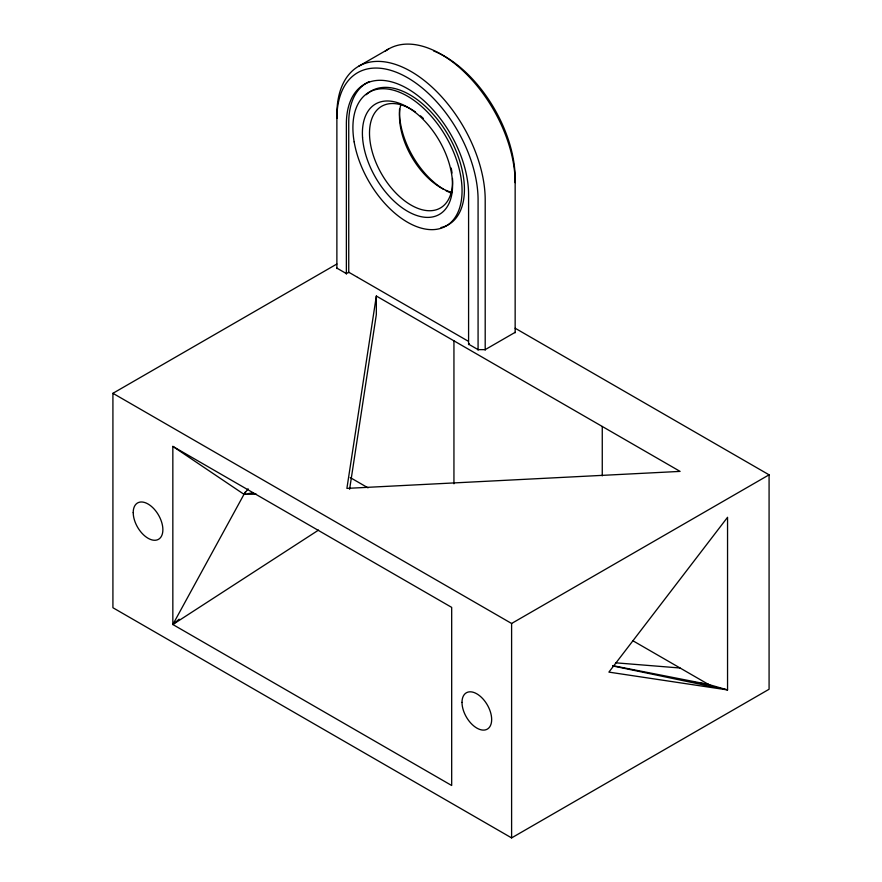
<?xml version="1.0" encoding="UTF-8"?>
<svg xmlns="http://www.w3.org/2000/svg" width="882" height="882" viewBox="0 0 882 882"><rect width="100%" height="100%" fill="white"/><g stroke="black" fill="none" stroke-linecap="round" stroke-linejoin="round"><path stroke-width="1.32" d="M376.338 296.032L346.902 488.385L680.088 471.396L376.338 296.032L376.338 314.521L349.603 489.278M245.317 491.924L172.839 624.511L451.683 785.498L451.683 607.378L172.839 446.391L172.839 624.511L318.523 530.104M248.118 488.804L244.038 494.35L172.839 446.391M172.839 624.511L179.134 619.175M358.599 66.304L388.565 49.006M515.154 328.225L769.082 474.825L769.082 689.25L511.604 837.9L112.918 607.731L112.918 393.306L336.88 264.005M469.279 343.748L468.585 344.156L478.077 349.636L485.199 349.636L515.154 332.338M112.918 393.306L511.604 623.475L769.082 474.825M253.476 492.696L244.038 494.35L256.309 494.196M615.834 662.834L680.088 668.005M692.304 681.896L695.016 682.326M697.717 682.745L708.566 684.454L727.551 689.933L727.551 517.293L608.9 672.117L727.551 689.933L612.626 665.91M612.836 665.656L708.566 684.454M357.111 277.058L348.743 272.218L346.372 273.596L336.88 268.117M357.486 277.268L467.956 341.047M350.231 477.57L368.026 487.845M632.923 640.773L710.936 685.821M602.263 426.469L602.263 475.861M515.154 332.79L515.154 178.539A99.842 57.65 60 0 0 433.58 50.913M511.604 623.475L511.604 837.9M485.199 350.088L485.199 199.949A104.881 60.549 60 0 0 411.045 71.497A104.881 60.549 60 0 0 336.88 114.318L336.88 268.569M478.077 350.088L478.077 199.949A99.842 57.65 60 0 0 407.484 77.671A99.842 57.65 60 0 0 336.88 118.431M468.585 344.608L468.585 194.47A86.414 49.899 60 0 0 407.484 88.63A86.414 49.899 60 0 0 346.372 123.91L346.372 274.048M453.943 340.838L453.943 483.799M348.743 272.681L348.743 122.543A86.414 49.899 60 0 1 369.426 81.563M452.51 178.484A58.73 33.913 60 0 1 411.045 205.087A58.73 33.913 60 0 1 369.569 130.591A58.73 33.913 60 0 1 415.532 112.058M420.46 115.862A58.73 33.913 60 0 1 423.349 118.442M451.187 168.043A58.73 33.913 60 0 1 452.025 173.037M452.411 192.53A58.73 33.913 60 0 1 411.971 157.382A58.73 33.913 60 0 1 400.814 104.528M385.158 51.255A104.881 60.549 60 0 1 467.063 74.705A104.881 60.549 60 0 1 515.154 182.651M366.295 94.694A77.186 44.563 60 0 1 449.203 136.864A77.186 44.563 60 0 1 440.989 227.556M451.397 193.191A63.769 36.812 60 0 1 445.697 190.49M443.547 189.244A63.769 36.812 60 0 1 399.524 109.148M133.215 512.574A20.981 12.105 60 0 0 155.464 540.247A20.981 12.105 60 0 0 155.464 510.59A20.981 12.105 60 0 0 133.215 512.574M462.003 702.403A20.981 12.105 60 0 0 484.251 730.076A20.981 12.105 60 0 0 484.251 700.418A20.981 12.105 60 0 0 462.003 702.403M362.557 137.636A63.769 36.812 60 0 0 433.238 216.796A63.769 36.812 60 0 0 426.645 123.127A63.769 36.812 60 0 0 362.557 137.636M354.167 141.892A77.186 44.563 60 0 0 444.252 226.994A77.186 44.563 60 0 0 424.022 108.684A77.186 44.563 60 0 0 354.167 141.892"/></g></svg>
